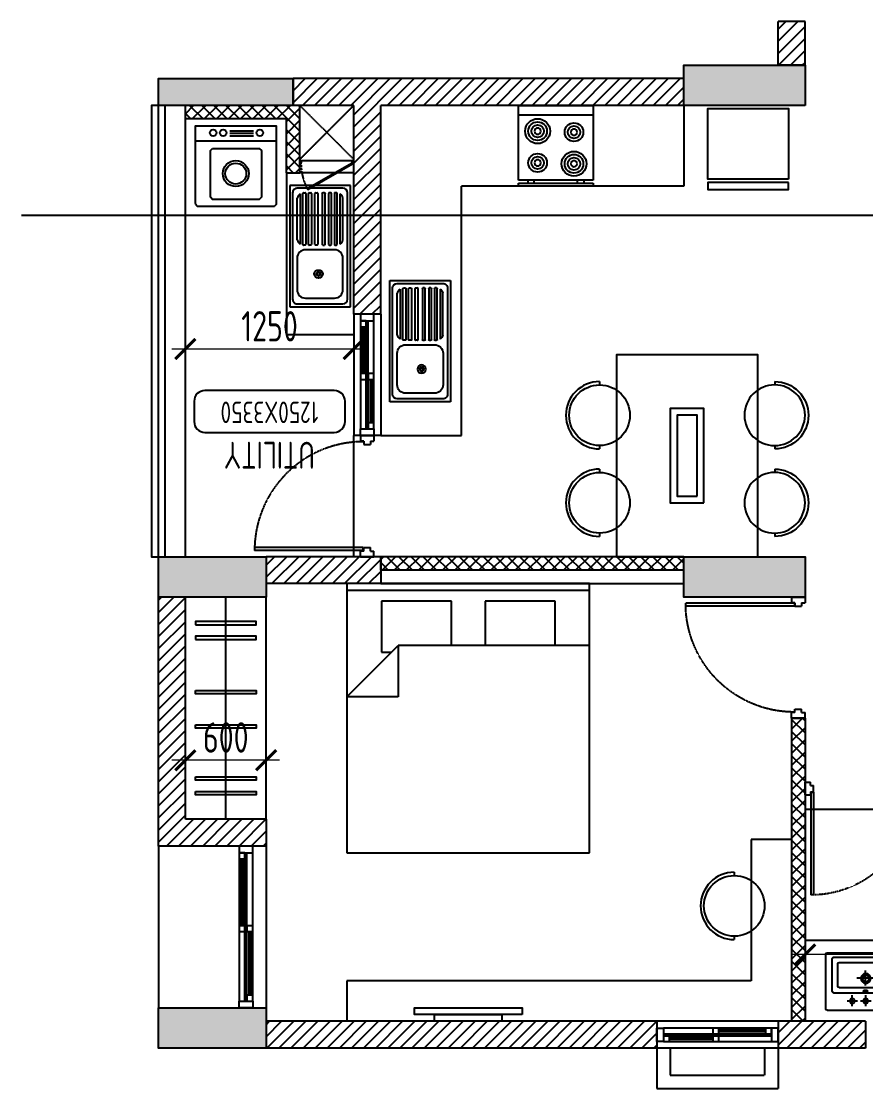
# Model space of a CAD drawing. Header units: millimetres. Extents: x -184691 to 158232, y -112569 to 33289.
# Drawn here: x 101701 to 107968, y -20539 to -12614 of the extents above; entities that cross this region are included whole.
import ezdxf
from ezdxf.enums import TextEntityAlignment as Align

# ---------------------------------------------------------------- set-up
doc = ezdxf.new("R2010")
doc.units = ezdxf.units.MM
doc.header["$LTSCALE"] = 10
doc.header["$PDMODE"] = 35
doc.header["$PDSIZE"] = 500
doc.linetypes.add('DASHED', pattern=[19.05, 12.7, -6.35])
doc.linetypes.add('HIDDEN', pattern=[9.525, 6.35, -3.175])
for name, color, linetype in [('07--DIM-1', 1, 'Continuous'), ('A--BLOCKWALL-1', 9, 'Continuous'), ('A--BLOCKWALL-2', 2, 'Continuous'), ('A--BLOCKWALL-3', 3, 'Continuous'), ('A--BLOCKWALL-HATCH', 8, 'Continuous'), ('A--CONCRETE-1', 9, 'Continuous'), ('A--CONCRETE-HID', 9, 'HIDDEN'), ('A--DOWN', 34, 'Continuous'), ('A--FIXTURE-0', 8, 'Continuous'), ('A--FURNITURE-0', 253, 'Continuous'), ('A--FURNITURE-1', 9, 'Continuous'), ('A--GLAZING-0', 181, 'Continuous'), ('A--HANDRAIL-1', 9, 'Continuous'), ('A--HATCH-1', 8, 'Continuous'), ('A--SANITARY-0', 253, 'Continuous'), ('A--SHAFT-HIDDEN', 9, 'HIDDEN'), ('A--SPACENUMBER', 2, 'Continuous'), ('A--SPACENUMBER-1', 8, 'Continuous'), ('A--SPACEREF', 3, 'Continuous'), ('A--Stucture', 9, 'Continuous'), ('A--TILING-1', 8, 'Continuous'), ('Typical floor Column Centre line$0$X-3rd Floor Column$0$A--COL250', 250, 'Continuous'), ('Typical floor Column Centre line$0$X-3rd Floor Column$0$A--CONCRETE-4', 4, 'Continuous')]:
    doc.layers.add(name, color=color, linetype=linetype)
doc.styles.add('ISO', font='isocp2.shx', dxfattribs={"width": 0.8})
doc.dimstyles.new('A-DIM-100', dxfattribs={"dimscale": 100, "dimtxt": 2.25, "dimasz": 1.5, "dimexe": 1, "dimexo": 0.5, "dimgap": 0, "dimtad": 0, "dimdec": 0, "dimzin": 12, "dimdsep": 46, "dimtxsty": 'ISO', "dimblk": 'ARCHTICK', "dimcen": 1, "dimdle": 1, "dimclrd": 8, "dimclre": 8, "dimclrt": 256, "dimadec": 0, "dimazin": 3, "dimtfac": 1, "dimtdec": 0, "dimtmove": 1, "dimatfit": 2, "dimfxl": 1, "dimtvp": 0.75, "dimtolj": 1, "dimtzin": 12, "dimlwd": 18, "dimlwe": 18, "dimarcsym": 0})
pattern_1 = [(225, (110418.12, -6338.52), (44.90128, -44.90128), [])]
pattern_2 = [(225, (110418.12, -6338.52), (44.90128, -44.90128), []), (315, (110418.12, -6338.52), (44.90128, 44.90128), [])]

# ---------------------------------------------------------------- blocks, each defined once
blk = doc.blocks.new('A$C542B73FF')
at = {"layer": 'A--FURNITURE-0'}
for points in [[(-400, 50), (400, 50), (400, 100), (-400, 100)], [(-250, 0), (250, 0), (250, 50), (-250, 50)]]:
    blk.add_lwpolyline(points, close=True, dxfattribs=at)
blk = doc.blocks.new('A$C7FA855F9')
at = {"layer": 'A--FURNITURE-0', "linetype": 'Continuous'}
for p, q in [((900, 2000), (-900, 2000)), ((-900, 2000), (-900, 0)), ((900, 0), (900, 2000)), ((900, 840), (520, 460)), ((520, 840), (900, 840)), ((520, 460), (520, 840)), ((645, 510), (570, 510)), ((645, 130), (645, 510)), ((-900, 460), (520, 460)), ((-645, 460), (-645, 130)), ((-125, 130), (-125, 460)), ((125, 460), (125, 130)), ((-645, 130), (-125, 130)), ((125, 130), (645, 130)), ((-900, 50), (900, 50)), ((-900, 0), (900, 0))]:
    blk.add_line(p, q, dxfattribs=at)
blk = doc.blocks.new('A$C337B3EF4')
for p, q in [((0, 225), (0, 250)), ((0, -250), (0, -225))]:
    blk.add_line(p, q)
blk.add_circle((0, 0), 225)
blk.add_arc((0, 0), 250, 270, 90)
blk = doc.blocks.new('A$C666E5324')
at = {"layer": 'A--FURNITURE-0'}
for points in [[(0, -525), (-1500, -525), (-1500, 525), (0, 525)], [(-400, -125), (-1100, -125), (-1100, 125), (-400, 125)], [(-450, -75), (-1050, -75), (-1050, 75), (-450, 75)]]:
    blk.add_lwpolyline(points, close=True, dxfattribs=at)
at = {"layer": 'A--FURNITURE-0', "xscale": -1, "rotation": 270.000000000004}
for p in [(-1050, 650), (-400, 650)]:
    blk.add_blockref('A$C337B3EF4', p, dxfattribs=at)
at = {"layer": 'A--FURNITURE-0', "rotation": 270.000000000004}
for p in [(-1050, -650), (-400, -650)]:
    blk.add_blockref('A$C337B3EF4', p, dxfattribs=at)
blk = doc.blocks.new('A$C030B2EE2')
at = {"layer": 'A--DOWN'}
for p, q in [((-100, 1150), (-100, 50)), ((-57.3, 1150), (-57.3, 50)), ((-42.7, 1150), (-42.7, 93)), ((0, 50), (0, 1150))]:
    blk.add_line(p, q, dxfattribs=at)
for points in [[(0, 1150), (-100, 1150), (-100, 1200), (0, 1200)], [(-57.3, 1150), (-100, 1150), (-100, 1107), (-57.3, 1107)], [(-57.3, 634), (-100, 634), (-100, 591), (-57.3, 591)], [(0, 634), (-42.7, 634), (-42.7, 591), (0, 591)], [(0, 93), (-42.7, 93), (-42.7, 50), (0, 50)], [(0, 50), (-100, 50), (-100, 0), (0, 0)]]:
    blk.add_lwpolyline(points, close=True, dxfattribs=at)
at = {"layer": 'A--GLAZING-0'}
for p, q in [((-85.6, 634), (-85.6, 1107)), ((-71.6, 634), (-71.6, 1107)), ((-28.4, 93), (-28.4, 591)), ((-14.4, 93), (-14.4, 591))]:
    blk.add_line(p, q, dxfattribs=at)
blk = doc.blocks.new('A$C35654C4B')
at = {"layer": 'A--BLOCKWALL-1'}
for p, q in [((-900, 200), (0, 200)), ((-900, 0), (0, 0))]:
    blk.add_line(p, q, dxfattribs=at)
at = {"layer": 'A--DOWN'}
for p, q in [((-50, 150), (-850, 150)), ((-50, 107.3), (-850, 107.3)), ((-50, 92.7), (-807, 92.7)), ((-850, 50), (-50, 50))]:
    blk.add_line(p, q, dxfattribs=at)
for points in [[(-850, 50), (-850, 150), (-900, 150), (-900, 50)], [(-807, 50), (-807, 92.7), (-850, 92.7), (-850, 50)], [(-416, 107.3), (-416, 150), (-459, 150), (-459, 107.3)], [(-416, 50), (-416, 92.7), (-459, 92.7), (-459, 50)], [(-50, 107.3), (-50, 150), (-93, 150), (-93, 107.3)], [(-50, 50), (-50, 150), (0, 150), (0, 50)]]:
    blk.add_lwpolyline(points, close=True, dxfattribs=at)
at = {"layer": 'A--GLAZING-0'}
for p, q in [((-416, 135.6), (-93, 135.6)), ((-416, 121.6), (-93, 121.6)), ((-807, 78.4), (-459, 78.4)), ((-807, 64.4), (-459, 64.4))]:
    blk.add_line(p, q, dxfattribs=at)
blk = doc.blocks.new('A$C1CBF2325')
at = {"layer": 'A--DOWN'}
for p, q in [((100, 0), (0, 0)), ((0, 0), (0, -42)), ((100, 0), (100, -42)), ((25, -42), (0, -42)), ((25, -42), (25, -67)), ((75, -67), (25, -67)), ((75, -42), (75, -67)), ((75, -42), (100, -42)), ((78.8, -46.2), (78.8, -67)), ((78.8, -46.2), (886, -46.2)), ((78.8, -67), (886, -67)), ((886, -67), (886, -46.2)), ((25, -858), (0, -858)), ((0, -900), (0, -858)), ((75, -833), (25, -833)), ((25, -858), (25, -833)), ((75, -858), (75, -833)), ((75, -858), (100, -858)), ((100, -900), (100, -858)), ((100, -900), (0, -900))]:
    blk.add_line(p, q, dxfattribs=at)
at = {"layer": 'A--DOWN', "color": 8, "linetype": 'DASHED', "ltscale": 0.005}
blk.add_arc((78.8, -46.2), 807.5, 269.73187, 358.52905, dxfattribs=at)
blk = doc.blocks.new('A$C302618AE')
at = {"layer": 'A--SANITARY-0'}
for p, q in [((-286.6, 0), (286.6, 0)), ((-296.6, -10), (-296.6, -416.5)), ((-60.1, -67.5), (-138, -67.5)), ((-99.5, -30), (-99.5, -110.2)), ((40, -67.5), (-37.9, -67.5)), ((0.5, -30), (0.5, -110.2)), ((140.5, -67.5), (62.6, -67.5)), ((101.1, -30), (101.1, -110.2)), ((296.6, -10), (296.6, -416.5)), ((-247.4, -138.5), (-247.4, -382.6)), ((-237.4, -128.5), (240, -128.5)), ((250, -138.5), (250, -382.6)), ((-206.4, -177.7), (-206.4, -343.3)), ((-196.4, -167.7), (198.9, -167.7)), ((65.1, -236), (-64.9, -236)), ((-0.1, -182.6), (-0.1, -294.6)), ((208.9, -177.7), (208.9, -343.3)), ((-237.4, -392.6), (240, -392.6)), ((-196.4, -353.3), (198.9, -353.3)), ((-286.6, -426.5), (286.6, -426.5))]:
    blk.add_line(p, q, dxfattribs=at)
for centre, radius in [((-99.5, -67.5), 17.8), ((0.5, -67.5), 17.8), ((101.1, -67.5), 17.8), ((1.1, -234.9), 36.3), ((1.1, -234.7), 25)]:
    blk.add_circle(centre, radius, dxfattribs=at)
for centre, start, end in [((-286.6, -10), 90, 180), ((286.6, -10), 0, 90), ((-237.4, -138.5), 90, 180), ((240, -138.5), 0, 90), ((-196.4, -177.7), 90, 180), ((198.9, -177.7), 0, 90), ((-237.4, -382.6), 180, 270), ((-196.4, -343.3), 180, 270), ((198.9, -343.3), 270, 0), ((240, -382.6), 270, 0), ((-286.6, -416.5), 180, 270), ((286.6, -416.5), 270, 0)]:
    blk.add_arc(centre, 10, start, end, dxfattribs=at)
blk.add_ellipse((-0.1, -141.1), major_axis=(17.6, 0), ratio=0.318204, dxfattribs=at)
blk = doc.blocks.new('A$C47D60FF3')
at = {"layer": 'A--FIXTURE-0'}
blk.add_lwpolyline([(-0.075, 0.6), (-0.075, 0), (-0.6, 0), (-0.6, 0.6)], close=True, dxfattribs=at)
blk.add_lwpolyline([(-0.05, 0.6), (-0.05, 0), (0, 0), (0, 0.6), (-0.05, 0.6)], dxfattribs=at)
blk = doc.blocks.new('SPACE')
at = {"layer": 'A--SPACENUMBER-1'}
blk.add_lwpolyline([(-600, 0), (600, 0, 0.41421356), (700, 100), (700, 288.5, 0.41421356), (600, 388.5), (-600, 388.5, 0.41421356), (-700, 288.5), (-700, 100, 0.41421356), (-600, 0, -0.05251446)], format="xyb", dxfattribs=at)
at = {"layer": 'A--SPACENUMBER', "style": 'ISO', "width": 0.8, "flags": 4}
blk.add_attdef('01', text='', height=250, dxfattribs=at).set_placement((0.455, 202.41), align=Align.MIDDLE)
at = {"layer": 'A--SPACEREF', "style": 'ISO', "width": 0.8, "flags": 4}
blk.add_attdef('S', text='', height=300, dxfattribs=at).set_placement((1.35, 474.975), align=Align.CENTER)
blk = doc.blocks.new('A$C2D7D56F7')
at = {"layer": 'A--FIXTURE-0'}
for p, q in [((-0.0443, -0.0369), (0.1306, -0.0369)), ((-0.0443, -0.0556), (0.1306, -0.0556)), ((-0.0443, -0.0744), (0.1306, -0.0744)), ((-0.3, -0.1125), (0.3, -0.1125))]:
    blk.add_line(p, q, dxfattribs=at)
blk.add_lwpolyline([(0.3, -0.575, -0.414214), (0.275, -0.6), (-0.275, -0.6, -0.414214), (-0.3, -0.575), (-0.3, 0), (0.3, 0)], format="xyb", close=True, dxfattribs=at)
blk.add_lwpolyline([(-0.1731, -0.1685), (0.1734, -0.1685), (0.1891, -0.1842), (0.1891, -0.5307), (0.1734, -0.5465), (-0.1731, -0.5465), (-0.1889, -0.5307), (-0.1889, -0.1842)], close=True, dxfattribs=at)
for centre, radius in [((-0.1687, -0.0522), 0.025), ((-0.0947, -0.0522), 0.025), ((0.1777, -0.0522), 0.025), ((-0.0007, -0.3546), 0.0964), ((-0.0007, -0.3546), 0.0776)]:
    blk.add_circle(centre, radius, dxfattribs=at)
blk = doc.blocks.new('A$C321E12B3')
at = {"layer": 'A--SANITARY-0', "ltscale": 5}
for p, q in [((-0.9, 0.45), (0, 0.45)), ((-0.9, 0), (-0.9, 0.45)), ((-0.8453, 0.429), (-0.0547, 0.429)), ((0, 0.45), (0, 0)), ((-0.879, 0.0547), (-0.879, 0.3953)), ((-0.8369, 0.1178), (-0.8369, 0.3322)), ((-0.7738, 0.3953), (-0.54, 0.3953)), ((-0.4769, 0.3322), (-0.4769, 0.1178)), ((-0.4433, 0.3352), (-0.4433, 0.3478)), ((-0.4391, 0.352), (-0.0589, 0.352)), ((-0.0589, 0.331), (-0.4391, 0.331)), ((-0.0633, 0.373), (-0.4347, 0.373)), ((-0.404, 0.3941), (-0.0939, 0.3941)), ((-0.0547, 0.3478), (-0.0547, 0.3352)), ((-0.021, 0.3953), (-0.021, 0.0547)), ((-0.4433, 0.2931), (-0.4433, 0.3057)), ((-0.4433, 0.246), (-0.4433, 0.2586)), ((-0.4391, 0.31), (-0.0589, 0.31)), ((-0.0589, 0.2889), (-0.4391, 0.2889)), ((-0.4391, 0.2628), (-0.0589, 0.2628)), ((-0.0589, 0.2418), (-0.4391, 0.2418)), ((-0.0547, 0.3057), (-0.0547, 0.2931)), ((-0.0547, 0.2586), (-0.0547, 0.246)), ((-0.4433, 0.204), (-0.4433, 0.1914)), ((-0.0589, 0.2082), (-0.4391, 0.2082)), ((-0.4391, 0.1872), (-0.0589, 0.1872)), ((-0.0589, 0.1611), (-0.4391, 0.1611)), ((-0.0547, 0.1914), (-0.0547, 0.204)), ((-0.4433, 0.1569), (-0.4433, 0.1443)), ((-0.4433, 0.1148), (-0.4433, 0.1022)), ((-0.4391, 0.14), (-0.0589, 0.14)), ((-0.0589, 0.119), (-0.4391, 0.119)), ((-0.4391, 0.098), (-0.0589, 0.098)), ((-0.0547, 0.1443), (-0.0547, 0.1569)), ((-0.0547, 0.1022), (-0.0547, 0.1148)), ((0, 0), (-0.9, 0)), ((-0.0547, 0.021), (-0.8453, 0.021)), ((-0.54, 0.0547), (-0.7738, 0.0547)), ((-0.0633, 0.077), (-0.4347, 0.077)), ((-0.404, 0.0559), (-0.0939, 0.0559))]:
    blk.add_line(p, q, dxfattribs=at)
at = {"layer": 'A--SANITARY-0'}
blk.add_line((-0.9, 0.45), (0, 0.45), dxfattribs=at)
at = {"layer": 'A--SANITARY-0', "ltscale": 5, "extrusion": (0, 0, -1)}
for centre, major_axis, start_param, end_param in [((-0.8453, 0.3953), (-0.0238, 0.0238), 5.497787, 7.068583), ((-0.0547, 0.3953), (-0.0238, 0.0238), 0.785398, 2.356194), ((-0.7738, 0.3322), (0.0446, 0.0446), 3.926991, 5.497787), ((-0.54, 0.3322), (0.0446, 0.0446), -0.785398, 0.785398), ((-0.4391, 0.3478), (0.00297, 0.00297), 3.926991, 5.497787), ((-0.4391, 0.3352), (-0.00297, 0.00297), 3.926991, 5.497787), ((-0.3928, 0.3449), (-0.0357, 0.0357), 6.090163, 6.844508), ((-0.1051, 0.3449), (-0.0357, 0.0357), 1.009473, 1.763819), ((-0.0589, 0.3478), (0.00297, 0.00297), -0.785398, 0.785398), ((-0.0589, 0.3352), (-0.00297, 0.00297), 2.356194, 3.926991), ((-0.6569, 0.2136), (0.0223, 0.0223), 0.785398, 7.068583), ((-0.4391, 0.3057), (-0.00297, 0.00297), 5.497787, 7.068583), ((-0.4391, 0.2931), (-0.00297, 0.00297), 3.926991, 5.497787), ((-0.0589, 0.3057), (0.00297, 0.00297), -0.785398, 0.785398), ((-0.0589, 0.2931), (-0.00297, 0.00297), 2.356194, 3.926991), ((-0.6569, 0.2136), (0.0112, 0.0112), 0.785398, 7.068583), ((-0.6569, 0.2136), (0.00743, 0.00743), 0.785398, 7.068583), ((-0.4391, 0.204), (0.00297, 0.00297), 3.926991, 5.497787), ((-0.4391, 0.1914), (-0.00297, 0.00297), 3.926991, 5.497787), ((-0.4391, 0.1569), (0.00297, 0.00297), 3.926991, 5.497787), ((-0.0589, 0.204), (0.00297, 0.00297), -0.785398, 0.785398), ((-0.0589, 0.1914), (-0.00297, 0.00297), 2.356194, 3.926991), ((-0.0589, 0.1569), (0.00297, 0.00297), -0.785398, 0.785398), ((-0.7738, 0.1178), (-0.0446, 0.0446), 3.926991, 5.497787), ((-0.54, 0.1178), (-0.0446, 0.0446), 2.356194, 3.926991), ((-0.4391, 0.1443), (0.00297, 0.00297), 2.356194, 3.926991), ((-0.4391, 0.1148), (0.00297, 0.00297), 3.926991, 5.497787), ((-0.4391, 0.1022), (0.00297, 0.00297), 2.356194, 3.926991), ((-0.0589, 0.1443), (-0.00297, 0.00297), 2.356194, 3.926991), ((-0.0589, 0.1148), (0.00297, 0.00297), -0.785398, 0.785398), ((-0.0589, 0.1022), (-0.00297, 0.00297), 2.356194, 3.926991), ((-0.8453, 0.0547), (0.0238, 0.0238), 2.356194, 3.926991), ((-0.3928, 0.1051), (-0.0357, 0.0357), 4.151066, 4.905412), ((-0.1051, 0.1051), (-0.0357, 0.0357), 2.94857, 3.702916), ((-0.0547, 0.0547), (-0.0238, 0.0238), 2.356194, 3.926991)]:
    blk.add_ellipse(centre, major_axis=major_axis, ratio=1, start_param=start_param, end_param=end_param, dxfattribs=at)
at = {"layer": 'A--SANITARY-0', "ltscale": 5}
for centre, major_axis, start_param, end_param in [((-0.4391, 0.2586), (-0.00297, -0.00297), 3.926991, 5.497787), ((-0.4391, 0.246), (0.00297, -0.00297), 3.926991, 5.497787), ((-0.0589, 0.2586), (-0.00297, -0.00297), 2.356194, 3.926991), ((-0.0589, 0.246), (0.00297, -0.00297), -0.785398, 0.785398)]:
    blk.add_ellipse(centre, major_axis=major_axis, ratio=1, start_param=start_param, end_param=end_param, dxfattribs=at)
blk = doc.blocks.new('A$C4DFF75E1')
at = {"layer": 'A--DOWN'}
for p, q in [((9.2, 24.6), (0, 24.6)), ((0, 24.6), (0, 0)), ((0, 0), (12.3, 0)), ((9.2, 15.2, 0), (9.2, 24.6, 0)), ((12.3, 15.2, 0), (9.2, 15.2, 0)), ((12.3, 15.2, 0), (12.3, 0, 0)), ((12.3, 15.2, 0), (12.3, 0, 0)), ((12.3, 0), (12.3, 15.2)), ((437.7, 15.2, 0), (437.7, 0, 0)), ((437.7, 15.2, 0), (437.7, 0, 0)), ((437.7, 15.2, 0), (440.8, 15.2, 0)), ((437.7, 0), (437.7, 15.2)), ((450, 0), (437.7, 0)), ((440.8, 24.6), (450, 24.6)), ((440.8, 15.2, 0), (440.8, 24.5, 0)), ((450, 24.6), (450, 0))]:
    blk.add_line(p, q, dxfattribs=at)
blk.add_lwpolyline([(13.8, 18.5), (387.6, 234.3), (384.6, 239.6), (10.7, 23.8)], close=True, dxfattribs=at)
blk.add_circle((10, 23.8, 0), 0.781, dxfattribs=at)
at = {"layer": 'A--DOWN', "color": 8, "linetype": 'DASHED', "ltscale": 0.003}
blk.add_arc((-37, 15.2, 0), 477.8, 0, 27.29356, dxfattribs=at)
blk = doc.blocks.new('_ArchTick')
at = {"color": 0, "const_width": 0.15}
blk.add_lwpolyline([(-0.5, -0.5), (0.5, 0.5)], dxfattribs=at)
blk = doc.blocks.new('*D363')
at = {"layer": '07--DIM-1', "color": 8, "lineweight": 18}
for p, q in [((102918.1, -18488.5), (102918.1, -17999.9)), ((103518.1, -18488.5), (103518.1, -17999.9)), ((103618.1, -18099.9), (102818.1, -18099.9))]:
    blk.add_line(p, q, dxfattribs=at)
at = {"layer": 'Defpoints', "color": 0}
for p in [(102918.1, -18099.9), (102918.1, -18538.5), (103518.1, -18538.5)]:
    blk.add_point(p, dxfattribs=at)
at = {"layer": '07--DIM-1', "color": 8, "lineweight": 18, "xscale": 150, "yscale": 150, "zscale": 150, "rotation": 180}
blk.add_blockref('_ArchTick', (102918.1, -18099.9), dxfattribs=at)
at = {"layer": '07--DIM-1', "color": 8, "lineweight": 18, "xscale": 150, "yscale": 150, "zscale": 150}
blk.add_blockref('_ArchTick', (103518.1, -18099.9), dxfattribs=at)
at = {"layer": '07--DIM-1', "insert": (103218.1, -17931.1), "char_height": 225, "attachment_point": 5, "style": 'ISO'}
blk.add_mtext('\\A1;600', dxfattribs=at)
blk = doc.blocks.new('*D364')
at = {"layer": '07--DIM-1', "color": 8, "lineweight": 18}
for p, q in [((107518.1, -19988.5), (107518.1, -19442.4)), ((110118.1, -19988.5), (110118.1, -19442.4)), ((110218.1, -19542.4), (107418.1, -19542.4))]:
    blk.add_line(p, q, dxfattribs=at)
at = {"layer": 'Defpoints', "color": 0}
for p in [(107518.1, -19542.4), (107518.1, -20038.5), (110118.1, -20038.5)]:
    blk.add_point(p, dxfattribs=at)
at = {"layer": '07--DIM-1', "color": 8, "lineweight": 18, "xscale": 150, "yscale": 150, "zscale": 150, "rotation": 180}
blk.add_blockref('_ArchTick', (107518.1, -19542.4), dxfattribs=at)
at = {"layer": '07--DIM-1', "color": 8, "lineweight": 18, "xscale": 150, "yscale": 150, "zscale": 150}
blk.add_blockref('_ArchTick', (110118.1, -19542.4), dxfattribs=at)
at = {"layer": '07--DIM-1', "insert": (108818.1, -19373.6), "char_height": 225, "attachment_point": 5, "style": 'ISO'}
blk.add_mtext('\\A1;2600', dxfattribs=at)
blk = doc.blocks.new('*D369')
at = {"layer": '07--DIM-1', "color": 8, "lineweight": 18}
for p, q in [((104268.1, -15046.5), (102818.1, -15046.5)), ((102918.1, -15000.8), (102918.1, -15146.5)), ((104168.1, -15000.8), (104168.1, -15146.5))]:
    blk.add_line(p, q, dxfattribs=at)
at = {"layer": 'Defpoints', "color": 0}
for p in [(102918.1, -14950.8), (104168.1, -14950.8), (102918.1, -15046.5)]:
    blk.add_point(p, dxfattribs=at)
at = {"layer": '07--DIM-1', "color": 8, "lineweight": 18, "xscale": 150, "yscale": 150, "zscale": 150, "rotation": 180}
blk.add_blockref('_ArchTick', (102918.1, -15046.5), dxfattribs=at)
at = {"layer": '07--DIM-1', "color": 8, "lineweight": 18, "xscale": 150, "yscale": 150, "zscale": 150}
blk.add_blockref('_ArchTick', (104168.1, -15046.5), dxfattribs=at)
at = {"layer": '07--DIM-1', "insert": (103543.1, -14877.7), "char_height": 225, "attachment_point": 5, "style": 'ISO'}
blk.add_mtext('\\A1;1250', dxfattribs=at)
blk = doc.blocks.new('A$C06896976')
at = {"layer": 'A--FIXTURE-0'}
for p, q in [((0, 0.6), (-0.6, 0.6)), ((-0.6, 0.6), (-0.6, 0)), ((-0.525, 0.6), (-0.525, 0)), ((0, 0), (0, 0.6)), ((0, 0.525), (0.025, 0.525)), ((0.05, 0.6), (0.025, 0.6)), ((0.025, 0.6), (0.025, 0)), ((0.05, 0), (0.05, 0.6)), ((0.025, 0.475), (0, 0.475)), ((0.025, 0.125), (0, 0.125)), ((-0.6, 0), (0, 0)), ((0, 0.075), (0.025, 0.075)), ((0.025, 0), (0.05, 0))]:
    blk.add_line(p, q, dxfattribs=at)
for centre, major_axis, start_param, end_param in [((-0.3937, 0.4463), (0.0707, 0.0707), 0.785398, 7.068583), ((-0.3937, 0.4463), (0.053, 0.053), 0.785398, 7.068583), ((-0.1392, 0.4463), (-0.053, 0.053), -0.785398, 5.497787), ((-0.3937, 0.4463), (0.0354, 0.0354), 0.785398, 7.068583), ((-0.3937, 0.4463), (0.0177, 0.0177), 0.785398, 7.068583), ((-0.1392, 0.4463), (-0.0354, 0.0354), -0.785398, 5.497787), ((-0.1392, 0.4463), (0.0177, 0.0177), 0.785398, 7.068583), ((-0.3858, 0.1537), (0.053, -0.053), -0.785398, 5.497787), ((-0.3858, 0.1537), (0.0354, -0.0354), -0.785398, 5.497787), ((-0.3858, 0.1537), (-0.0177, -0.0177), 0.785398, 7.068583), ((-0.1313, 0.1537), (-0.0707, -0.0707), 0.785398, 7.068583), ((-0.1313, 0.1537), (-0.053, -0.053), 0.785398, 7.068583), ((-0.1313, 0.1537), (-0.0354, -0.0354), 0.785398, 7.068583), ((-0.1313, 0.1537), (-0.0177, -0.0177), 0.785398, 7.068583)]:
    blk.add_ellipse(centre, major_axis=major_axis, ratio=1, start_param=start_param, end_param=end_param, dxfattribs=at)

msp = doc.modelspace()

# ---------------------------------------------------------------- hatches: boundary and pattern name
at = {"layer": 'A--BLOCKWALL-HATCH'}
h = msp.add_hatch(dxfattribs=at)
h.set_pattern_fill('ANSI37', color=256, scale=20, angle=180, style=0)
h.set_pattern_definition([(225, (110418.12, -6338.52), (44.90128, -44.90128), []), (315, (110418.12, -6338.52), (44.90128, 44.90128), [])])
h.paths.add_polyline_path([(103768.1, -13738.5), (103768.1, -13238.5), (102918.1, -13238.5), (102918.1, -13338.5), (103668.1, -13338.5), (103668.1, -13738.5)])
h = msp.add_hatch(dxfattribs=at)
h.set_pattern_fill('ANSI37', color=256, scale=20, angle=180, style=0)
h.set_pattern_definition(pattern_2)
h.paths.add_polyline_path([(106618.1, -16588.5), (104368.1, -16588.5), (104368.1, -16688.5), (106618.1, -16688.5)])
h = msp.add_hatch(dxfattribs=at)
h.set_pattern_fill('ANSI37', color=256, scale=20, angle=180, style=0)
h.set_pattern_definition(pattern_2)
h.paths.add_polyline_path([(107518.1, -20038.5), (107418.1, -20038.5), (107418.1, -17788.5), (107518.1, -17788.5)])
at = {"layer": 'A--HATCH-1'}
h = msp.add_hatch(dxfattribs=at)
h.set_pattern_fill('ANSI31', color=256, scale=20, angle=180, style=0)
h.set_pattern_definition(pattern_1)
h.paths.add_polyline_path([(107518.1, -12938.5), (107318.1, -12938.5), (107318.1, -12613.5), (107518.1, -12613.5)])
h = msp.add_hatch(dxfattribs=at)
h.set_pattern_fill('ANSI31', color=256, scale=20, angle=180, style=0)
h.set_pattern_definition(pattern_1)
h.paths.add_polyline_path([(104368.1, -14788.5), (104168.1, -14788.5), (104168.1, -13238.5), (103718.1, -13238.5), (103718.1, -13038.5), (106618.1, -13038.5), (106618.1, -13238.5), (104368.1, -13238.5)])
h = msp.add_hatch(dxfattribs=at)
h.set_pattern_fill('ANSI31', color=256, scale=20, angle=180, style=0)
h.set_pattern_definition(pattern_1)
h.paths.add_polyline_path([(104368.1, -16588.5), (103518.1, -16588.5), (103518.1, -16788.5), (104368.1, -16788.5)])
h = msp.add_hatch(dxfattribs=at)
h.set_pattern_fill('ANSI31', color=256, scale=20, angle=180, style=0)
h.set_pattern_definition(pattern_1)
h.paths.add_polyline_path([(103518.1, -18538.5), (102918.1, -18538.5), (102918.1, -16888.5), (102718.1, -16888.5), (102718.1, -18738.5), (103518.1, -18738.5)])
h = msp.add_hatch(dxfattribs=at)
h.set_pattern_fill('ANSI31', color=256, scale=20, angle=180, style=0)
h.set_pattern_definition(pattern_1)
h.paths.add_polyline_path([(106418.1, -20038.5), (103518.1, -20038.5), (103518.1, -20238.5), (106418.1, -20238.5)])
h = msp.add_hatch(dxfattribs=at)
h.set_pattern_fill('ANSI31', color=256, scale=20, angle=180, style=0)
h.set_pattern_definition(pattern_1)
h.paths.add_polyline_path([(107968.1, -20038.5), (107318.1, -20038.5), (107318.1, -20238.5), (107968.1, -20238.5)])
at = {"layer": 'Typical floor Column Centre line$0$X-3rd Floor Column$0$A--COL250'}
h = msp.add_hatch(color=256, dxfattribs=at)
h.dxf.hatch_style = 1
h.paths.add_polyline_path([(107518.1, -13238.5), (106618.1, -13238.5), (106618.1, -12938.5), (107518.1, -12938.5)])
h = msp.add_hatch(color=256, dxfattribs=at)
h.dxf.hatch_style = 1
h.paths.add_polyline_path([(103718.1, -13238.5), (102718.1, -13238.5), (102718.1, -13038.5), (103718.1, -13038.5)])
h = msp.add_hatch(color=256, dxfattribs=at)
h.dxf.hatch_style = 1
h.paths.add_polyline_path([(103518.1, -16888.5), (102718.1, -16888.5), (102718.1, -16588.5), (103518.1, -16588.5)])
h = msp.add_hatch(color=256, dxfattribs=at)
h.dxf.hatch_style = 1
h.paths.add_polyline_path([(107518.1, -16888.5), (106618.1, -16888.5), (106618.1, -16588.5), (107518.1, -16588.5)])
h = msp.add_hatch(color=256, dxfattribs=at)
h.dxf.hatch_style = 1
h.paths.add_polyline_path([(103518.1, -20238.5), (102718.1, -20238.5), (102718.1, -19938.5), (103518.1, -19938.5)])

# ---------------------------------------------------------------- linework, layer by layer
for p, q in [((101700.8, -14053), (115605.7, -14053)), ((104368.1, -16788.5), (106618.1, -16788.5))]:
    msp.add_line(p, q)
at = {"layer": 'A--BLOCKWALL-1'}
for p, q in [((102918.1, -16588.5), (102918.1, -13238.5)), ((104368.1, -15688.5), (104168.1, -15688.5)), ((103518.1, -18738.5), (103518.1, -19938.5))]:
    msp.add_line(p, q, dxfattribs=at)
at = {"layer": 'A--BLOCKWALL-2'}
for p, q in [((102918.1, -13338.5), (102918.1, -13238.5)), ((103768.1, -13238.5), (102918.1, -13238.5)), ((103768.1, -13738.5), (103768.1, -13238.5)), ((103668.1, -13338.5), (102918.1, -13338.5)), ((103668.1, -13738.5), (103668.1, -13338.5)), ((103668.1, -13738.5), (103768.1, -13738.5)), ((104368.1, -16688.5), (104368.1, -16588.5)), ((106618.1, -16588.5), (104368.1, -16588.5)), ((106618.1, -16688.5), (106618.1, -16588.5)), ((106618.1, -16688.5), (104368.1, -16688.5)), ((107418.1, -17788.5), (107418.1, -20038.5)), ((107518.1, -17788.5), (107418.1, -17788.5)), ((107518.1, -17788.5), (107518.1, -20038.5)), ((107518.1, -20038.5), (107418.1, -20038.5)), ((106418.1, -20238.5), (106418.1, -20538.5)), ((107318.1, -20238.5), (107318.1, -20538.5)), ((106418.1, -20538.5), (107318.1, -20538.5))]:
    msp.add_line(p, q, dxfattribs=at)
at = {"layer": 'A--BLOCKWALL-3'}
for p, q in [((107318.1, -12938.5), (107318.1, -12613.5)), ((107518.1, -12613.5), (107318.1, -12613.5)), ((107518.1, -12938.5), (107518.1, -12613.5)), ((107518.1, -12938.5), (107318.1, -12938.5)), ((103718.1, -13238.5), (103718.1, -13038.5)), ((106618.1, -13038.5), (103718.1, -13038.5)), ((106618.1, -13238.5), (106618.1, -13038.5)), ((104168.1, -13238.5), (103718.1, -13238.5)), ((104168.1, -14788.5), (104168.1, -13238.5)), ((106618.1, -13238.5), (104368.1, -13238.5)), ((104368.1, -14788.5), (104368.1, -13238.5)), ((104368.1, -14788.5), (104168.1, -14788.5)), ((103518.1, -16588.5), (103518.1, -16788.5)), ((104368.1, -16588.5), (103518.1, -16588.5)), ((104368.1, -16588.5), (104368.1, -16788.5)), ((104368.1, -16788.5), (103518.1, -16788.5)), ((102718.1, -18738.5), (102718.1, -16888.5)), ((102918.1, -16888.5), (102718.1, -16888.5)), ((102918.1, -18538.5), (102918.1, -16888.5)), ((103518.1, -18538.5), (102918.1, -18538.5)), ((103518.1, -18538.5), (103518.1, -18738.5)), ((103518.1, -18738.5), (102718.1, -18738.5)), ((103518.1, -20038.5), (103518.1, -20238.5)), ((106418.1, -20038.5), (103518.1, -20038.5)), ((106418.1, -20038.5), (106418.1, -20238.5)), ((107318.1, -20038.5), (107318.1, -20238.5)), ((107968.1, -20038.5), (107318.1, -20038.5)), ((107968.1, -20038.5), (107968.1, -20238.5)), ((106418.1, -20238.5), (103518.1, -20238.5)), ((107968.1, -20238.5), (107318.1, -20238.5))]:
    msp.add_line(p, q, dxfattribs=at)
at = {"layer": 'A--CONCRETE-1'}
msp.add_line((102718.1, -18738.5), (102718.1, -19938.5), dxfattribs=at)
at = {"layer": 'A--CONCRETE-HID', "ltscale": 0.01}
for p, q in [((106518.1, -20238.5), (106518.1, -20438.5)), ((107218.1, -20238.5), (107218.1, -20438.5)), ((106518.1, -20438.5), (107218.1, -20438.5))]:
    msp.add_line(p, q, dxfattribs=at)
at = {"layer": 'A--FIXTURE-0'}
for p, q in [((106618.1, -13238.5), (106618.1, -13838.5)), ((103668.1, -13738.5), (103668.1, -14938.5)), ((104968.1, -15688.5), (104968.1, -13838.5)), ((106618.1, -13838.5), (104968.1, -13838.5)), ((103668.1, -14938.5), (104168.1, -14938.5)), ((104368.1, -15688.5), (104968.1, -15688.5))]:
    msp.add_line(p, q, dxfattribs=at)
at = {"layer": 'A--FURNITURE-0'}
for p, q in [((107118.1, -18688.5), (107118.1, -19738.5)), ((107418.1, -18688.5), (107118.1, -18688.5)), ((107118.1, -19738.5), (104118.1, -19738.5)), ((104118.1, -19738.5), (104118.1, -20038.5))]:
    msp.add_line(p, q, dxfattribs=at)
at = {"layer": 'A--FURNITURE-1'}
for p, q in [((103218.1, -18538.5), (103218.1, -16888.5)), ((103518.1, -18538.5), (103518.1, -16888.5))]:
    msp.add_line(p, q, dxfattribs=at)
at = {"layer": 'A--FURNITURE-1', "elevation": 0}
for points in [[(102993.1, -17094.6), (103443.1, -17094.6), (103443.1, -17069.6), (102993.1, -17069.6), (102993.1, -17094.6)], [(102993.1, -17203.4), (103443.1, -17203.4), (103443.1, -17178.4), (102993.1, -17178.4), (102993.1, -17203.4)], [(102993.1, -17581.4), (103443.1, -17581.4), (103443.1, -17606.4), (102993.1, -17606.4), (102993.1, -17581.4)], [(102993.1, -17837.9), (103443.1, -17837.9), (103443.1, -17862.9), (102993.1, -17862.9), (102993.1, -17837.9)], [(102993.1, -18223.6), (103443.1, -18223.6), (103443.1, -18248.6), (102993.1, -18248.6), (102993.1, -18223.6)], [(102993.1, -18332.4), (103443.1, -18332.4), (103443.1, -18357.4), (102993.1, -18357.4), (102993.1, -18332.4)]]:
    msp.add_lwpolyline(points, dxfattribs=at)
at = {"layer": 'A--HANDRAIL-1', "color": 1}
for p, q in [((102718.1, -16588.5), (102718.1, -13238.5)), ((102768.1, -16588.5), (102768.1, -13238.5))]:
    msp.add_line(p, q, dxfattribs=at)
at = {"layer": 'A--SHAFT-HIDDEN', "ltscale": 0.01}
for p, q in [((104168.1, -13638.5), (103768.1, -13238.5)), ((103768.1, -13638.5), (104168.1, -13238.5)), ((104168.1, -13649.6), (103768.1, -13649.6)), ((104168.1, -13738.5), (103768.1, -13738.5))]:
    msp.add_line(p, q, dxfattribs=at)
at = {"layer": 'A--Stucture', "linetype": 'Continuous', "ltscale": 0.5, "elevation": 0}
msp.add_lwpolyline([(102718.1, -13238.5), (102668.1, -13238.5), (102668.1, -16588.5), (102718.1, -16588.5)], dxfattribs=at)
at = {"layer": 'A--TILING-1'}
for p, q in [((104168.1, -16588.5), (104168.1, -15688.5)), ((107518.1, -18463.5), (108368.1, -18463.5)), ((108418.1, -19438.5), (107518.1, -19438.5))]:
    msp.add_line(p, q, dxfattribs=at)
at = {"layer": 'Typical floor Column Centre line$0$X-3rd Floor Column$0$A--CONCRETE-4', "elevation": 0}
for points in [[(107518.1, -13238.5), (106618.1, -13238.5), (106618.1, -12938.5), (107518.1, -12938.5)], [(103718.1, -13238.5), (102718.1, -13238.5), (102718.1, -13038.5), (103718.1, -13038.5)], [(103518.1, -16888.5), (102718.1, -16888.5), (102718.1, -16588.5), (103518.1, -16588.5)], [(107518.1, -16888.5), (106618.1, -16888.5), (106618.1, -16588.5), (107518.1, -16588.5)], [(103518.1, -20238.5), (102718.1, -20238.5), (102718.1, -19938.5), (103518.1, -19938.5)]]:
    msp.add_lwpolyline(points, close=True, dxfattribs=at)

# ---------------------------------------------------------------- block references
at = {"xscale": 0.8888888888759539, "yscale": 0.8888888888686779, "zscale": 0.8888888888658205, "rotation": 180}
msp.add_blockref('A$C4DFF75E1', (104168.1, -13649.6), dxfattribs=at)
at = {"layer": 'A--DOWN'}
for name, p, rotation in [('A$C35654C4B', (104168.1, -15688.5), 270), ('A$C030B2EE2', (103318.1, -18738.5), 180), ('A$C35654C4B', (106418.1, -20038.5), 180)]:
    msp.add_blockref(name, p, dxfattribs=dict(at, rotation=rotation))
at = {"layer": 'A--DOWN', "extrusion": (0, 0, -1), "xscale": -1, "zscale": -1, "rotation": 180}
msp.add_blockref('A$C1CBF2325', (-104318.1, -16588.5), dxfattribs=at)
at = {"layer": 'A--DOWN', "extrusion": (0, 0, -1), "zscale": -1}
msp.add_blockref('A$C1CBF2325', (-107518.1, -16888.5), dxfattribs=at)
at = {"layer": 'A--DOWN', "xscale": -0.9444444444452529, "yscale": 0.9444444444452529, "zscale": 0.9444444444443834, "rotation": 90}
msp.add_blockref('A$C1CBF2325', (107518.1, -18263.5), dxfattribs=at)
at = {"layer": 'A--FIXTURE-0', "extrusion": (0, 0, -1), "xscale": 923.0769112439157, "yscale": 923.0769112439157, "zscale": -923.0769112439119, "rotation": 270}
msp.add_blockref('A$C06896976', (-105945, -13792.4), dxfattribs=at)
at = {"layer": 'A--FIXTURE-0', "xscale": 1000, "yscale": 1000, "zscale": 999.9999999999999, "rotation": 270}
msp.add_blockref('A$C47D60FF3', (106796.1, -13861), dxfattribs=at)
at = {"layer": 'A--FIXTURE-0', "xscale": 1000, "yscale": 1000, "zscale": 1000}
msp.add_blockref('A$C2D7D56F7', (103293.1, -13389.4), dxfattribs=at)
at = {"layer": 'A--FURNITURE-0', "xscale": -1, "rotation": 90}
msp.add_blockref('A$C666E5324', (106643.1, -16588.5), dxfattribs=at)
at = {"layer": 'A--FURNITURE-0', "rotation": 180}
for name, p in [('A$C7FA855F9', (105018.1, -16788.5)), ('A$C337B3EF4', (106993.1, -19181.3))]:
    msp.add_blockref(name, p, dxfattribs=at)
at = {"layer": 'A--FURNITURE-0', "xscale": -1}
msp.add_blockref('A$C542B73FF', (105018.1, -20038.5), dxfattribs=at)
at = {"layer": 'A--SANITARY-0', "yscale": 1000, "zscale": 1000}
for p, xscale, rotation in [((103693.1, -13832.1), -1000, 270.0000000000034), ((104885.8, -14538.5), 1000, 89.99999999999667)]:
    msp.add_blockref('A$C321E12B3', p, dxfattribs=dict(at, xscale=xscale, rotation=rotation))
at = {"layer": 'A--SANITARY-0', "ltscale": 19, "xscale": -1, "rotation": 180}
msp.add_blockref('A$C302618AE', (107968.1, -19955.3), dxfattribs=at)
at = {"layer": 'A--SPACEREF'}
ref = msp.add_blockref('SPACE', (103543.3, -15354.6), dxfattribs=dict(at, xscale=0.7999999999883585, yscale=0.8000000000029104, zscale=0.8, rotation=180))
ref.add_attrib('01', '1250X3350', dxfattribs={"layer": 'A--SPACENUMBER', "height": 160, "rotation": 180, "style": 'ISO', "width": 0.8, "flags": 4}).set_placement((103542.8, -15516.6), align=Align.MIDDLE)
ref.add_attrib('S', 'UTILITY', dxfattribs={"height": 200, "rotation": 180, "style": 'ISO', "width": 0.8, "flags": 4}).set_placement((103542, -15734.6), align=Align.CENTER)

# ---------------------------------------------------------------- dimensions: what is measured, and where the dimension line sits
at = {"layer": '07--DIM-1'}
for base, p1, p2, picture, middle in [((102918.1, -15046.5), (104168.1, -14950.8), (102918.1, -14950.8), '*D369', (103543.1, -14877.7)), ((102918.1, -18099.9), (103518.1, -18538.5), (102918.1, -18538.5), '*D363', (103218.1, -17931.1)), ((107518.1, -19542.4), (110118.1, -20038.5), (107518.1, -20038.5), '*D364', (108818.1, -19373.6))]:
    dim = msp.add_linear_dim(base=base, p1=p1, p2=p2, angle=180, dimstyle='A-DIM-100', dxfattribs=at)
    dim.commit()
    dim.dimension.update_dxf_attribs({"geometry": picture, "text_midpoint": middle})

doc.saveas('drawing.dxf')
